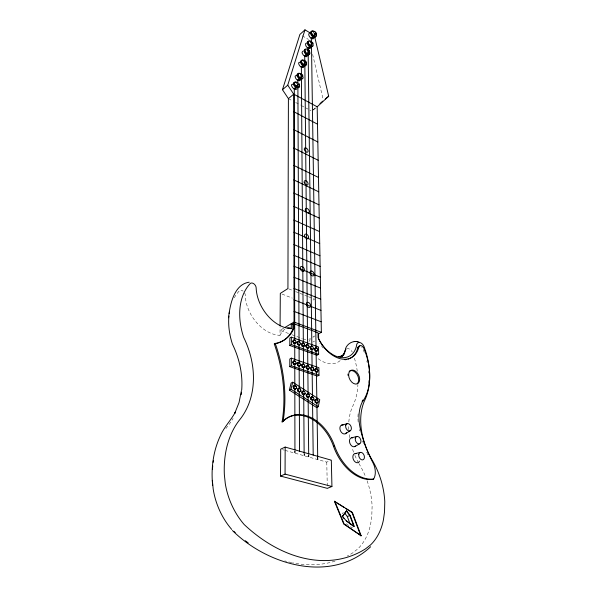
<?xml version="1.0" encoding="UTF-8"?>
<svg xmlns="http://www.w3.org/2000/svg" width="597" height="597" viewBox="0 0 597 597"><rect width="100%" height="100%" fill="white"/><g stroke="black" fill="none" stroke-linecap="round" stroke-linejoin="round"><path stroke-width="0.45" stroke-dasharray="2.98 2.24" d="M244.636 292.978A4.179 2.978 56.4 0 1 245.248 295.172A33.835 23.567 57.9 0 0 280.008 335.313L280.068 326.671M308.888 341.611L310.321 339.551M342.275 513.853L343.253 512.502M313.179 109.893L315.895 107.4M294.761 452.795L294.746 450.892M313.156 110.057L316.5 107.341M303.963 455.347L304.336 455.369L303.948 453.481M308.522 456.63L308.895 456.653L308.5 454.765M317.544 459.175L317.925 459.197L317.522 457.309M317.88 459.227L317.895 457.332M313.029 300.082L314.567 299.149L312.85 298.463M283.784 328.141L280.045 330.372L288.538 333.477M308.836 339.402L310.447 338.484M315 335.902L312.865 337.118L314.955 336.507M312.962 341.991L314.589 341.081M285.127 450.399L326.775 462.115L330.566 460.503M353.103 526.86L351.402 527.449L345.581 523.405M282.463 449.645L284.239 450.145M291.933 334.723L302.127 338.447M302.977 338.76L306.373 339.999M282.03 294.067L292.306 298.104M288.791 288.896L292.231 290.261M295.664 291.627L299.104 292.993M299.963 293.336L307.694 296.41M308.552 296.754L311.985 298.119M288.403 98.632L292.44 100.789M295.672 102.512L300.515 105.102M301.321 105.535L304.552 107.259M305.358 107.691L311.007 110.706M302.246 35.79L308.492 39.447M312.641 54.379L323.171 99.632M326.775 462.115L327.305 488.346M317.708 457.324L317.731 459.183M308.88 454.787L308.895 456.653M308.686 454.78L308.709 456.645M304.328 453.504L304.336 455.369M304.134 453.496L304.149 455.362M295.127 450.914L295.134 452.772M294.94 450.907L294.94 452.765M346.641 348.827A5.388 3.552 62.2 0 1 352.267 352.043M358.894 463.496A53.215 34.663 67.1 0 0 359.722 464.929A64.155 45.156 70.5 0 1 365.871 477.458M358.491 462.772A53.215 34.663 67.1 0 1 354.849 455.287M353.611 452.19A53.215 34.663 67.1 0 1 351.991 447.474M349.648 437.623A53.215 34.663 67.1 0 1 349.133 434.034M348.752 429.601A53.215 34.663 67.1 0 1 348.67 426.139M348.835 421.922A53.215 34.663 67.1 0 1 352.64 406.385A67.737 46.917 62 0 0 357.901 384.789M354.446 358.215A67.737 46.917 62 0 1 357.267 371.2M340.163 360.603A27.768 18.664 61 0 1 316.955 357.73M367.103 480.757A64.155 45.156 70.5 0 1 372.11 506.375L371.767 516.547L370.61 524.3A63.357 44.574 70.5 0 1 357.625 549.053L352.514 553.016A143.952 103.871 65.6 0 1 347.208 556.076M334.992 561.143A143.952 103.871 65.6 0 1 292.552 562.814M291.694 562.628A143.952 103.871 65.6 0 1 284.806 560.881M225.882 428.579A87.893 64.715 70.5 0 1 228.099 425.661A83.349 65.767 58.4 0 0 233.106 418.385M234.293 297.776A61.543 43.409 60 0 1 239.487 290.687A4.179 2.978 56.4 0 1 243.128 291.157M280.008 335.313A12.985 7.097 -70.3 0 1 284.926 329.104M347.626 375.513A7.455 4.94 63.5 0 1 347.775 373.834M367.939 454.899A91.938 57.372 66.5 0 1 366.745 452.138M363.513 443.72A91.938 57.372 66.5 0 1 362.558 440.884M359.707 430.93A91.938 57.372 66.5 0 1 359.364 429.512M358.148 422.004A39.201 25.477 66.5 0 1 358.2 413.303M363.215 349.611A57.305 38.857 62.2 0 1 364.991 354.454M366.842 360.991A57.305 38.857 62.2 0 1 367.215 362.625M368.476 370.759A57.305 38.857 62.2 0 1 368.655 373.17M368.633 380.528A57.305 38.857 62.2 0 1 368.386 383.252M361.603 346.969A3.791 2.47 62.2 0 1 362.125 347.521M323.193 348.088A29.775 19.708 60.9 0 1 319.843 343.372M299.41 454.026L299.41 454.026M313.089 457.877L313.089 457.877"/><path stroke-width="0.9" d="M289.784 366.648L289.799 359.021L291.381 358.14L318.873 367.73L318.999 375.259L317.388 376.095L289.784 366.648L291.381 365.774L318.999 375.259M289.814 345.484L289.821 338.059L291.381 337.148L318.529 347.029L318.649 354.364L317.067 355.23L289.814 345.484L291.381 344.581L318.649 354.364M287.679 327.82A12.985 7.097 -70.3 0 1 291.276 328.671L291.276 323.686L293.836 324.641M291.381 365.774L291.381 358.14M291.381 344.581L291.381 337.148M310.433 33.081L304.963 29.85L299.91 34.425L282.471 89.722L288.403 98.632L287.933 288.552L280.314 293.396L280.075 325.746M280.515 476.078L285.06 474.115L285.165 447.078L331.32 460.175L331.932 486.503L327.305 488.346L280.515 476.078L280.694 449.153L285.165 447.078M228.576 317.783C229.882 305.097 233.927 284.254 249.195 282.209M313.328 44.775L312.835 46.111L312.127 46.267C309.947 45.865 307.679 43.424 308.418 41.141L308.97 40.76L310.701 41.133L313.059 43.79M310.694 47.163L310.179 48.529L309.462 48.693C307.239 48.29 304.933 45.797 305.694 43.484M307.373 55.26L306.851 56.596L306.119 56.752L303.455 55.267L302.209 53.23L302.075 52.297L302.88 51.215M309.119 53.73L308.604 55.066L307.873 55.222L305.201 53.73L303.821 50.752L305.134 49.305M305.776 64.655L305.686 65.446L304.955 65.625L302.246 64.103M306.201 64.215L305.239 65.954C302.851 66.431 300.597 63.931 300.395 61.678L301.731 60.26L302.552 60.275M304.007 66.185L303.47 67.483C301.089 67.968 298.828 65.469 298.634 63.222L298.873 62.528L300.291 62.185M300.575 79.461L300.022 80.714C297.649 81.155 295.328 78.767 295.105 76.506L295.358 75.834L296.806 75.513M298.813 86.572L298.716 87.326C296.828 87.699 294.59 86.117 294.276 84.207L294.433 83.804M299.157 86.871L299.254 86.132M241.419 390.707L239.039 402.557L234.651 413.512L235.636 411.602C231.099 420.213 223.942 427.153 220.159 436.228C213.107 451.481 210.928 468.705 212.666 485.346M318.216 406.699L319.768 399.684L292.724 382.214L291.112 383.073L289.381 390.08L316.582 407.505L318.216 406.699L290.993 389.229L289.381 390.08M290.993 389.229L292.724 382.214M282.471 89.722L287.747 85.177L304.963 29.85M307.948 41.566L307.851 43.2L309.067 45.223M308.291 42.827L308.53 44.506M315.179 34.059L314.35 33.432A1.672 0.895 50.4 0 1 314.059 31.38A1.672 0.895 50.4 0 1 316.074 32.902A1.672 0.895 50.4 0 1 315.179 34.059L313.992 36.633L311.5 33.977M304.582 49.67L304.477 51.282L305.701 53.282M311.955 43.917L312.753 43.954L312.865 42.79L310.821 41.275L310.5 42.283L311.955 43.917L311.231 46.051L310.753 46.469L309.007 45.133M308.619 51.991L309.433 52.036L309.552 50.894L307.477 49.379L307.156 50.372L308.619 51.991L307.895 54.103L307.418 54.521L305.649 53.208M301.164 60.618L301.052 62.192L301.754 63.483M305.246 62.894L306.074 62.939L306.201 61.827L304.097 60.319L303.761 61.29L305.246 62.894L304.03 65.394M345.439 348.976C347.051 343.476 353.499 340.074 358.924 342.006M301.806 76.147L302.649 76.2L302.776 75.118L300.642 73.625L300.298 74.565L301.806 76.147L301.06 78.192L300.575 78.61L298.761 77.349M298.239 84.759L299.097 84.826L299.231 83.767L297.067 82.282L296.716 83.192L298.239 84.759L297 87.207M345.327 349.976L343.588 354.588L344.723 352.715L342.029 356.066L343.902 354.603L340.38 356.663L342.671 355.924L338.417 356.603M294.06 82.58L293.94 84.08L295.216 85.99M314.798 33.835L313.709 35.76L312.798 34.954A3.343 1.791 50.4 0 1 311.53 31.566A3.343 1.791 50.4 0 1 313.932 31.208M316.806 372.207L318.089 370.677L317.358 368.968L315.335 368.789L314.649 370.006L315.38 371.715L316.806 372.207L318.089 370.677M314.649 370.006L315.932 368.476M313.134 370.416L313.828 369.2L313.089 367.491L311.656 366.991L310.365 368.521L311.104 370.237L313.134 370.416L311.104 370.237M310.365 368.521L311.656 366.991M308.686 368.886L309.395 367.662L308.656 365.946L307.216 365.446L305.91 366.983L306.649 368.7L308.686 368.886L306.649 368.7M317.074 351.029L317.753 349.857L317.029 348.178L315.619 347.67L314.35 349.163L315.082 350.842L316.485 351.349L317.074 351.029L315.664 350.521L314.94 348.835L315.619 347.67M308.097 369.2L309.395 367.662M311.567 43.693L309.985 46.021M305.91 366.983L307.216 365.446M316.485 351.349L317.753 349.857M303.649 367.67L304.955 366.125L304.216 364.401L302.179 364.222L301.463 365.439L302.194 367.162L303.649 367.67L304.955 366.125M312.858 349.506L313.544 348.335L312.821 346.648L311.403 346.141L310.127 347.633L310.858 349.32L312.276 349.827L312.858 349.506L311.44 348.999L310.709 347.305L311.403 346.141M301.463 365.439L302.769 363.901M299.276 366.155L300.589 364.618L299.851 362.886L298.388 362.379L297.806 362.7L297.075 363.924L297.813 365.655L299.276 366.155L300.589 364.618M308.231 51.767L307.112 53.655L305.433 51.879L305.06 49.252L306.425 48.887L309.156 50.879M307.888 348.252L309.164 346.753L308.44 345.066L307.015 344.544L306.433 344.872L305.731 346.044L306.462 347.738L307.888 348.252L309.164 346.753M297.075 363.924L298.388 362.379M294.873 364.64L296.194 363.095L295.455 361.357L293.985 360.849L293.403 361.17L292.664 362.394L293.403 364.133L294.873 364.64L296.194 363.095M305.731 346.044L307.015 344.544M304.082 346.342L304.783 345.163L304.06 343.476L302.627 342.954L301.336 344.454L302.06 346.148L303.5 346.67L304.082 346.342L302.642 345.827L301.918 344.126L302.627 342.954M292.664 362.394L293.985 360.849M299.179 345.111L300.478 343.603L299.746 341.909L298.306 341.387L297.724 341.715L297.007 342.894L297.739 344.596L299.179 345.111L300.478 343.603M304.851 62.67L303.239 64.946M297.007 342.894L298.306 341.387M295.418 343.215L296.142 342.036L295.411 340.335L293.955 339.812L292.649 341.32L293.381 343.021L294.836 343.551L295.418 343.215L293.963 342.693L293.231 340.984L293.955 339.812M294.836 343.551L296.142 342.036M301.403 75.923L299.769 78.17M297.836 84.535L296.179 86.759M342.365 516.301L346.611 510.778L350.163 515.435L354.297 526.442L346.282 520.86L342.365 516.301L343.894 518.308M342.7 516.181L346.611 510.778M312.776 46.006L311.201 47.163C308.977 46.753 306.671 44.26 307.425 41.939L309.291 41.178M309.47 54.088L308.321 54.752L307.418 54.521M308.156 48.245L308.142 50.081M301.381 67.177L301.403 74.595M294.299 88.983L294.731 340.178M302.388 75.162L303.186 77.834L301.806 79.192C299.433 79.625 297.112 77.237 296.888 74.968L297.134 74.297L298.582 73.983M370.633 546.755C330.999 583.918 267.165 565.023 232.427 530.494M296.925 88.849L296.455 89.326C294.097 89.729 291.717 87.423 291.485 85.14L291.739 84.49L293.202 84.192M291.276 328.671A34.253 23.507 57.9 0 1 256.158 287.97A4.239 2.978 56.4 0 0 254.001 283.911A4.239 2.978 56.4 0 0 250.352 283.403A62.319 43.312 59.9 0 0 243.658 337.298A80.11 62.245 58.6 0 1 251.464 395.266A84.52 65.819 58.3 0 1 239.837 419.572A89.095 64.73 70.1 0 0 224.36 474.787L225.3 483.674A63.379 46.962 69.9 0 0 244.173 524.532A145.847 103.781 65.4 0 0 365.521 548.844L370.603 544.86A64.2 44.536 70.1 0 0 383.423 519.89L384.513 512.069L384.781 501.793A64.998 45.118 70.1 0 0 372.058 459.884A53.857 34.551 66.8 0 1 364.521 400.774A68.58 46.805 61.9 0 0 365.961 352.215L364.215 347.096A5.448 3.537 62.1 0 0 359.692 342.506A5.448 3.537 62.1 0 0 356.528 345.76A28.104 18.604 60.9 0 1 340.051 357.409A28.104 18.604 60.9 0 1 318.649 338.798L318.567 333.88L321.358 332.298L317.171 106.796L328.686 96.229L314.761 37.178M319.977 103.654L322.701 101.162M316.567 403.176L318.179 401.968L317.776 400.154L316.365 399.251L315.761 399.55L314.753 400.453L315.149 402.274L316.567 403.176L318.179 401.968M314.753 400.453L316.365 399.251M313.35 35.41L312.88 35.827L314.403 36.141M312.343 400.468L313.962 399.259L313.559 397.438L312.149 396.527L311.544 396.833L310.522 397.736L310.925 399.55L312.343 400.468L313.962 399.259M309.53 33.178A3.395 1.828 50.3 0 0 310.112 37.365L311.03 38.178L312.753 36.641L313.529 37.104A3.403 1.828 50.3 0 0 315.634 35.753M313.231 36.178L313.828 35.693M311.03 38.178L311.806 38.633L313.529 37.104M310.522 397.736L312.149 396.527M310.104 45.26L309.634 45.678L310.716 46.111M307.761 48.014L309.5 46.476M310.119 45.962L310.589 45.544M307.955 397.647L309.582 396.438L309.186 394.617L307.761 393.699L307.164 394.005L306.134 394.908L306.53 396.729L307.955 397.647L309.582 396.438M308.552 48.469L310.291 46.939M306.761 53.334L306.283 53.752L307.843 54.088M304.395 56.073L306.149 54.536M306.634 54.073L307.254 53.618M306.134 394.908L307.761 393.699M305.194 56.528L306.948 54.991M303.575 394.826L305.209 393.617L304.813 391.796L303.388 390.878L302.791 391.184L301.754 392.087L302.142 393.908L303.575 394.826L305.209 393.617M300.978 66.939L302.746 65.409M301.791 67.394L303.56 65.864M301.754 392.087L303.388 390.878M299.276 392.065L300.918 390.856L300.522 389.028L299.09 388.102L298.493 388.416L297.448 389.311L297.836 391.139L299.276 392.065L300.918 390.856M299.903 77.461L299.418 77.879L300.552 78.319M297.485 80.155L299.269 78.625M299.925 78.162L300.41 77.744M298.313 80.61L300.097 79.08M297.448 389.311L299.09 388.102M294.955 389.281L296.605 388.072L296.209 386.252L294.769 385.319L294.172 385.632L293.12 386.528L293.508 388.356L294.955 389.281L296.605 388.072M296.321 86.072L295.828 86.49L296.343 86.774M293.888 88.744L295.687 87.214L298.254 87.796L299.649 86.453L299.463 84.796M294.724 89.199L296.515 87.669M293.12 386.528L294.769 385.319M288.403 98.632L293.709 94.147L317.171 106.796M325.365 98.923L328.686 96.229M311.328 38.372L311.44 42.111M304.701 56.26L304.806 60.931M297.806 80.341L297.866 82.222M345.372 433.735L350.163 430.818M285.284 327.253L294.037 322.037L321.358 332.298M293.806 323.716L293.806 328.701A47.35 33.32 57.3 0 1 275.254 343.417L274.299 343.969A150.951 120.49 57.8 0 1 282.09 421.952A41.305 29.499 67.9 0 1 333.522 446.325A42.611 28.544 66.9 0 0 372.618 479.413L373.662 479.01A14.888 10.007 68.6 0 0 372.894 462.63A92.028 57.349 66.5 0 1 360.379 429.056A39.238 25.47 66.4 0 1 362.207 402.117A57.364 38.842 62.2 0 0 364.177 349.111A3.798 2.463 62.2 0 0 361.401 345.73A3.798 2.463 62.2 0 0 358.827 347.103A29.805 19.708 60.9 0 1 340.626 358.804A29.805 19.708 60.9 0 1 318.074 337.693L317.992 332.768L293.806 323.716L292.858 324.275L292.866 329.26A47.305 33.32 57.3 0 1 278.344 342.947M292.866 329.26L293.806 328.701M354.916 446.549L359.752 443.705M292.649 341.32L293.231 340.984M294.828 340.671L295.411 340.335M293.381 343.021L293.963 342.693M299.164 342.238L299.746 341.909M297.739 344.596L298.313 344.26L299.761 344.782M301.336 344.454L301.918 344.126M303.477 343.805L304.06 343.476M302.06 346.148L302.642 345.827M304.201 345.491L304.783 345.163M307.858 345.387L308.44 345.066M306.462 347.738L307.045 347.409L308.47 347.924M310.127 347.633L310.709 347.305M310.858 349.32L311.44 348.999M312.962 348.655L313.544 348.335M314.35 349.163L314.94 348.835M316.447 348.499L317.029 348.178M315.082 350.842L315.664 350.521M293.403 364.133L293.993 363.804L295.463 364.319M299.851 362.886L299.261 363.207L297.806 362.7M297.813 365.655L299.866 365.834M302.194 367.162L304.239 367.349M308.067 366.267L308.656 365.946M312.5 367.804L313.089 367.491M313.238 369.513L313.828 369.2M317.358 368.968L315.335 368.789M347.976 359.17A29.775 19.708 60.9 0 0 357.864 347.611L358.827 347.103M315.38 371.715L317.403 371.894M296.209 386.252L295.612 386.565L294.172 385.632M293.508 388.356L294.105 388.043L295.552 388.975M299.925 389.341L300.522 389.028M297.836 391.139L298.433 390.826L299.873 391.751M302.142 393.908L302.746 393.602L304.179 394.52M308.582 394.923L309.186 394.617M306.53 396.729L307.134 396.423L308.559 397.341M312.962 397.744L313.559 397.438M310.925 399.55L311.522 399.251L312.947 400.162M317.171 400.46L317.776 400.154M315.149 402.274L315.753 401.975L317.171 402.878M282.09 421.952L283.09 421.46A41.35 29.499 67.9 0 1 334.544 445.877A42.656 28.544 66.9 0 0 373.662 479.01M333.522 446.325L334.544 445.877M334.417 501.316L352.349 512.383L361.148 535.755L343.753 524.039L334.417 501.316L344.365 507.644M344.753 513.159L347.29 516.472L350.163 515.435M346.282 520.86L352.499 525.547M341.417 425.191L347.558 423.572M351.752 437.765L357.125 436.437M312.358 46.529L310.753 46.469M355.163 453.608L360.588 452.362M302.746 78.304C300.41 78.729 298.134 76.386 297.91 74.155L298.731 73.17L300.552 73.573M302.254 78.722L300.575 78.61M299.194 86.916C296.873 87.311 294.545 85.043 294.306 82.796L295.142 81.834L296.985 82.259M296.985 86.931L297.47 86.856M306.254 43.096L307.067 43.088M304.627 49.67L305.455 49.678M299.082 73.61L297.664 73.924L297.425 74.58L298.813 77.386M354.2 341.514L355.551 341.559M356.543 341.588L357.707 341.626M295.5 82.289L294.649 82.259L293.276 83.602L293.903 85.475L295.687 87.214M294.127 82.625L294.993 82.655M304 65.08L302.888 64.64L303.589 64.349M285.06 474.115L331.932 486.503M294.022 311.388L321.164 321.783M294.008 299.836L320.955 310.388M304 60.237L302.209 59.842L301.403 60.872C301.604 63.081 303.821 65.536 306.164 65.066L306.604 64.573L306.41 62.842M293.993 288.455L320.746 299.149M293.978 277.247L320.537 288.075M293.955 266.187L320.335 277.157M293.94 255.292L320.134 266.389M293.925 244.554L319.94 255.77M293.911 232.211L319.716 243.569M293.896 220.069L319.492 231.561M293.873 206.435L319.238 218.069M293.851 193.047L318.992 204.823M293.836 179.906L318.753 191.809M293.814 165.399L318.485 177.436M293.791 148.056L318.164 160.257M293.761 129.616L317.828 141.982M293.739 111.654L317.492 124.169M306.977 53.454L309.515 54.178L309.947 53.67L309.753 51.902M313.559 35.536L314.47 36.208A3.343 1.791 50.4 0 0 316.455 35.723A3.343 1.791 50.4 0 0 315.671 32.85M345.887 508.614L352.006 512.51L360.804 535.867M361.148 535.755L344.088 523.92L334.753 501.189M312.753 36.641L311.835 35.827A3.403 1.828 50.3 0 1 310.477 32.775A3.403 1.828 50.3 0 1 312.052 31.626M304.97 60.931L305.806 61.842M301.537 63.192L302.298 64.163M346.267 510.905L349.82 515.562L353.954 526.561M312.261 34.223L312.731 34.857M287.747 85.177L293.709 94.147L294.037 322.037M298.269 76.737L297.881 75.565M305.164 52.581L304.783 51.364M306.313 345.715L307.045 347.409M315.238 369.692L315.97 371.401M310.955 368.207L311.694 369.924M297.59 342.559L298.313 344.26M306.507 366.662L307.239 368.386M302.045 365.118L302.783 366.849M297.664 363.603L298.403 365.334M293.254 362.073L293.993 363.804M347.29 516.472L350.133 524.069M315.358 400.154L315.753 401.975M311.127 397.43L311.522 399.251M306.739 394.602L307.134 396.423M302.351 391.774L302.746 393.602M298.045 389.005L298.433 390.826M293.717 386.214L294.105 388.043M301.373 62.282L301.448 62.849M212.331 480.354L213.204 489.137A62.521 46.932 70.4 0 0 231.726 529.442M311.507 46.76L316.059 348.402M316.104 351.193L316.373 368.879M316.41 371.67L316.85 400.535M316.88 402.393L317.694 456.392M308.209 55.67L311.843 346.185M311.873 348.976L312.104 367.595M312.141 370.394L312.477 397.393M312.5 399.259L313.201 455.123M304.851 65.588L307.604 344.909M307.634 347.708L307.813 366.327M307.836 368.192L308.089 394.259M308.119 397.05L308.679 453.847M301.433 79.244L303.343 343.641M303.358 345.506L303.492 364.125M303.507 366.916L303.694 392.05M303.709 393.916L304.127 452.563M297.896 87.811L299.052 342.23M299.067 345.029L299.149 363.67M299.157 365.528L299.261 387.901M299.276 391.625L299.545 451.272M294.739 342.969L294.769 361.581M294.776 363.439L294.814 385.774M294.821 388.565L294.933 449.974M345.066 351.864A5.388 3.552 62.2 0 1 345.991 349.29M248.173 542.86A143.952 103.871 65.6 0 1 245.24 540.733M235.203 532.599A143.952 103.871 65.6 0 1 233.808 531.352M212.442 469.369A87.893 64.715 70.5 0 1 212.733 465.802M213.151 462.294A87.893 64.715 70.5 0 1 213.405 460.563M241.703 389.99A78.998 62.2 58.7 0 0 232.449 344.163A61.543 43.409 60 0 1 228.897 316.089M241.479 392.348A78.998 62.2 58.7 0 1 241.188 394.684M229.173 313.664A61.543 43.409 60 0 1 229.457 311.813M346.476 359.536A29.775 19.708 60.9 0 1 344.902 359.745M357.864 347.611A3.791 2.47 62.2 0 1 359.857 346.096M349.141 371.356A7.455 4.94 63.5 0 1 356.939 374.244A7.455 4.94 63.5 0 1 357.215 383.737M275.254 343.417A151.131 120.504 57.8 0 1 283.09 421.46M277.695 343.156A47.305 33.32 57.3 0 1 276.359 343.536M275.68 343.7A47.305 33.32 57.3 0 1 274.299 343.969M362.954 399.997A57.305 38.857 62.2 0 1 362.11 401.318M346.544 432.452A4.709 3.209 66.4 0 1 342.454 433.303A4.709 3.209 66.4 0 1 339.909 427.803A4.709 3.209 66.4 0 1 343.126 425.064M355.581 446.019A4.716 3.194 67.1 0 1 349.842 443.168A4.716 3.194 67.1 0 1 352.64 437.84M359.498 461.138A4.769 3.224 68.1 0 1 355.446 462.13A4.769 3.224 68.1 0 1 352.872 456.563A4.769 3.224 68.1 0 1 356.043 453.668M313.91 37.283A3.395 1.828 50.3 0 1 311.806 38.633M315.985 36.133A3.343 1.791 50.3 0 1 313.992 36.633M312.328 35.38A3.343 1.791 50.3 0 1 311 32.387A3.343 1.791 50.3 0 1 312.537 31.26M314.126 274.336L314.059 274.904A2.694 1.769 57.6 0 1 312.082 275.784A2.694 1.769 57.6 0 1 310.044 273.232L309.97 272.605A2.694 1.769 57.6 0 1 312.015 271.165A2.694 1.769 57.6 0 1 314.126 274.336M310.53 306.306L310.336 306.791A2.761 1.858 59 0 1 308.492 307.276A2.761 1.858 59 0 1 306.634 305.351L306.41 304.679A2.761 1.858 59 0 1 308.44 302.455A2.761 1.858 59 0 1 310.537 306.298M304.358 270.389L304.149 270.859A2.709 1.791 57.1 0 1 302.336 271.262A2.709 1.791 57.1 0 1 300.5 269.337L300.284 268.695A2.709 1.791 57.1 0 1 302.298 266.628A2.709 1.791 57.1 0 1 304.358 270.389M308.35 238.337L308.037 238.651A2.642 1.701 55.8 0 1 305.134 237.382L304.806 236.778A2.642 1.701 55.8 0 1 306.545 234.248A2.642 1.701 55.8 0 1 308.35 238.337M308.321 212.972L306.306 212.054A2.597 1.642 54.8 0 1 305.739 208.592A2.597 1.642 54.8 0 1 308.813 210.002A2.597 1.642 54.8 0 1 308.321 212.972M304.336 149.601A2.5 1.507 52.8 0 0 307.574 152.101A2.5 1.507 52.8 0 0 306.671 148.384A2.5 1.507 52.8 0 0 304.336 149.601M304.209 182.488A2.552 1.582 53.8 0 0 307.522 184.988A2.552 1.582 53.8 0 0 306.597 181.13A2.552 1.582 53.8 0 0 304.209 182.488M348.611 375.08A7.462 4.94 63.5 0 0 357.088 383.908A7.462 4.94 63.5 0 0 356.715 372.229A7.462 4.94 63.5 0 0 348.611 375.08M345.678 425.624A3.895 2.642 66.3 0 0 349.491 431.004A3.895 2.642 66.3 0 0 350.379 425.243A3.895 2.642 66.3 0 0 345.678 425.624M355.282 438.526A3.903 2.627 67 0 0 359.088 443.899A3.903 2.627 67 0 0 359.931 438.079A3.903 2.627 67 0 0 355.282 438.526M358.745 454.511A3.948 2.657 67.9 0 0 362.573 459.914A3.948 2.657 67.9 0 0 363.401 453.989A3.948 2.657 67.9 0 0 358.745 454.511"/></g></svg>
